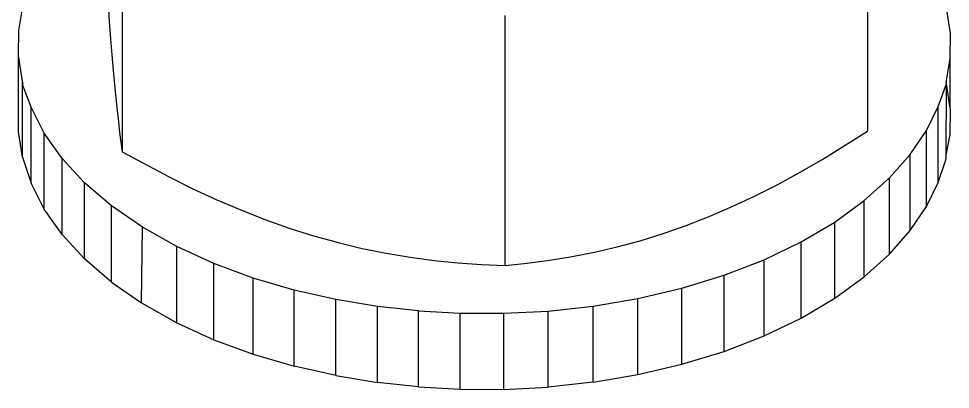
# Model space of a CAD drawing. Header units: millimetres. Extents: x 153 to 4750, y 92 to 3343.
# Drawn here: x 3666.36 to 3686.34, y 2001.92 to 2009.88 of the extents above; entities that cross this region are included whole.
import ezdxf

# ---------------------------------------------------------------- set-up
doc = ezdxf.new("R2010")
doc.units = ezdxf.units.MM

msp = doc.modelspace()

# ---------------------------------------------------------------- linework, layer by layer
for p, q in [((3684.562, 2012.603), (3684.562, 2007.46)), ((3668.58, 2012.385), (3668.58, 2007.02)), ((3666.364, 2009.62), (3666.451, 2010.137)), ((3668.277, 2010.197), (3668.304, 2009.813)), ((3686.342, 2009.557), (3686.257, 2010.108)), ((3676.791, 2004.576), (3676.791, 2009.942)), ((3668.304, 2009.813), (3668.332, 2009.447)), ((3666.359, 2009.083), (3666.364, 2009.62)), ((3686.337, 2009.021), (3686.342, 2009.557)), ((3668.332, 2009.447), (3668.36, 2009.1)), ((3668.36, 2009.1), (3668.388, 2008.772)), ((3666.359, 2007.45), (3666.359, 2009.083)), ((3666.444, 2008.533), (3666.359, 2009.083)), ((3686.257, 2008.546), (3686.337, 2009.021)), ((3686.337, 2007.957), (3686.337, 2009.021)), ((3668.388, 2008.772), (3668.416, 2008.463)), ((3666.444, 2008.462), (3666.444, 2008.533)), ((3666.451, 2008.504), (3666.444, 2008.462)), ((3686.25, 2008.504), (3686.257, 2008.546)), ((3686.257, 2008.475), (3686.25, 2008.504)), ((3686.257, 2008.475), (3686.257, 2008.546)), ((3666.444, 2006.9), (3666.444, 2008.462)), ((3666.626, 2007.976), (3666.444, 2008.462)), ((3668.416, 2008.463), (3668.444, 2008.174)), ((3686.083, 2007.994), (3686.257, 2008.475)), ((3686.25, 2006.948), (3686.257, 2008.475)), ((3686.337, 2007.957), (3686.257, 2008.475)), ((3668.444, 2008.174), (3668.472, 2007.907)), ((3666.626, 2006.343), (3666.626, 2007.976)), ((3666.908, 2007.421), (3666.626, 2007.976)), ((3668.472, 2007.907), (3668.499, 2007.66)), ((3685.828, 2007.477), (3686.083, 2007.994)), ((3686.083, 2006.361), (3686.083, 2007.994)), ((3686.342, 2007.924), (3686.337, 2007.957)), ((3686.337, 2007.388), (3686.342, 2007.924)), ((3668.499, 2007.66), (3668.526, 2007.43)), ((3666.444, 2006.9), (3666.359, 2007.45)), ((3666.908, 2005.788), (3666.908, 2007.421)), ((3667.291, 2006.876), (3666.908, 2007.421)), ((3668.526, 2007.43), (3668.58, 2007.02)), ((3683.605, 2006.863), (3684.562, 2007.46)), ((3685.479, 2006.963), (3685.828, 2007.477)), ((3685.828, 2005.844), (3685.828, 2007.477)), ((3686.25, 2006.948), (3686.337, 2007.388)), ((3668.58, 2007.02), (3669.589, 2006.478)), ((3685.035, 2006.457), (3685.479, 2006.963)), ((3685.479, 2005.33), (3685.479, 2006.963)), ((3686.25, 2006.871), (3686.25, 2006.948)), ((3666.444, 2006.9), (3666.626, 2006.343)), ((3667.291, 2005.243), (3667.291, 2006.876)), ((3667.774, 2006.352), (3667.291, 2006.876)), ((3683.123, 2006.584), (3683.605, 2006.863)), ((3686.083, 2006.361), (3686.25, 2006.871)), ((3682.639, 2006.32), (3683.123, 2006.584)), ((3666.908, 2005.788), (3666.626, 2006.343)), ((3667.774, 2004.719), (3667.774, 2006.352)), ((3668.351, 2005.856), (3667.774, 2006.352)), ((3669.589, 2006.478), (3670.098, 2006.227)), ((3682.153, 2006.073), (3682.639, 2006.32)), ((3684.495, 2005.97), (3685.035, 2006.457)), ((3685.035, 2004.824), (3685.035, 2006.457)), ((3685.828, 2005.844), (3686.083, 2006.361)), ((3670.098, 2006.227), (3670.609, 2005.99)), ((3670.609, 2005.99), (3671.124, 2005.77)), ((3681.663, 2005.842), (3682.153, 2006.073)), ((3683.863, 2005.509), (3684.495, 2005.97)), ((3684.495, 2004.337), (3684.495, 2005.97)), ((3667.291, 2005.243), (3666.908, 2005.788)), ((3668.351, 2004.223), (3668.351, 2005.856)), ((3669.013, 2005.398), (3668.351, 2005.856)), ((3671.124, 2005.77), (3671.641, 2005.566)), ((3681.172, 2005.629), (3681.663, 2005.842)), ((3685.479, 2005.33), (3685.828, 2005.844)), ((3671.641, 2005.566), (3672.162, 2005.381)), ((3680.677, 2005.435), (3681.043, 2005.579)), ((3681.043, 2005.579), (3681.172, 2005.629)), ((3683.145, 2005.084), (3683.863, 2005.509)), ((3683.863, 2003.876), (3683.863, 2005.509)), ((3668.994, 2003.778), (3669.013, 2005.398)), ((3669.75, 2004.983), (3669.013, 2005.398)), ((3672.162, 2005.381), (3672.297, 2005.338)), ((3672.297, 2005.338), (3672.686, 2005.215)), ((3680.244, 2005.285), (3680.677, 2005.435)), ((3685.035, 2004.824), (3685.479, 2005.33)), ((3667.774, 2004.719), (3667.291, 2005.243)), ((3672.686, 2005.215), (3673.141, 2005.09)), ((3679.198, 2004.976), (3679.688, 2005.109)), ((3679.688, 2005.109), (3680.181, 2005.262)), ((3680.181, 2005.262), (3680.244, 2005.285)), ((3669.75, 2003.35), (3669.75, 2004.983)), ((3670.548, 2004.618), (3669.75, 2004.983)), ((3673.141, 2005.09), (3673.209, 2005.069)), ((3673.209, 2005.069), (3673.728, 2004.945)), ((3673.728, 2004.945), (3674.245, 2004.84)), ((3678.711, 2004.863), (3679.198, 2004.976)), ((3682.351, 2004.702), (3683.145, 2005.084)), ((3683.145, 2003.451), (3683.145, 2005.084)), ((3668.351, 2004.223), (3667.774, 2004.719)), ((3674.245, 2004.84), (3674.759, 2004.755)), ((3674.759, 2004.755), (3675.271, 2004.687)), ((3677.746, 2004.69), (3678.228, 2004.768)), ((3678.228, 2004.768), (3678.711, 2004.863)), ((3684.495, 2004.337), (3685.035, 2004.824)), ((3670.548, 2002.985), (3670.548, 2004.618)), ((3671.392, 2004.307), (3670.548, 2004.618)), ((3675.271, 2004.687), (3675.78, 2004.636)), ((3675.78, 2004.636), (3676.287, 2004.599)), ((3676.287, 2004.599), (3676.791, 2004.576)), ((3676.791, 2004.576), (3677.268, 2004.626)), ((3677.268, 2004.626), (3677.746, 2004.69)), ((3681.493, 2004.368), (3682.351, 2004.702)), ((3682.351, 2003.069), (3682.351, 2004.702)), ((3671.392, 2002.674), (3671.392, 2004.307)), ((3672.267, 2004.05), (3671.392, 2004.307)), ((3680.584, 2004.09), (3681.493, 2004.368)), ((3681.493, 2002.735), (3681.493, 2004.368)), ((3683.863, 2003.876), (3684.495, 2004.337)), ((3668.351, 2004.223), (3668.994, 2003.778)), ((3672.267, 2002.417), (3672.267, 2004.05)), ((3673.159, 2003.849), (3672.267, 2004.05)), ((3679.641, 2003.868), (3680.584, 2004.09)), ((3680.584, 2002.457), (3680.584, 2004.09)), ((3668.994, 2003.778), (3669.541, 2003.468)), ((3673.159, 2002.216), (3673.159, 2003.849)), ((3674.053, 2003.701), (3673.159, 2003.849)), ((3677.715, 2003.601), (3678.68, 2003.706)), ((3678.68, 2003.706), (3679.641, 2003.868)), ((3678.68, 2002.073), (3678.68, 2003.706)), ((3679.641, 2002.235), (3679.641, 2003.868)), ((3683.145, 2003.451), (3683.863, 2003.876)), ((3674.937, 2003.605), (3674.053, 2003.701)), ((3674.053, 2002.068), (3674.053, 2003.701)), ((3674.937, 2001.972), (3674.937, 2003.605)), ((3674.937, 2003.605), (3675.832, 2003.555)), ((3675.832, 2003.555), (3676.762, 2003.552)), ((3675.832, 2001.922), (3675.832, 2003.555)), ((3676.762, 2003.552), (3677.715, 2003.601)), ((3676.762, 2001.919), (3676.762, 2003.552)), ((3677.715, 2001.968), (3677.715, 2003.601)), ((3669.541, 2003.468), (3669.75, 2003.35)), ((3669.75, 2003.35), (3670.548, 2002.985)), ((3682.351, 2003.069), (3683.145, 2003.451)), ((3670.548, 2002.985), (3671.392, 2002.674)), ((3681.493, 2002.735), (3682.351, 2003.069)), ((3680.584, 2002.457), (3681.493, 2002.735)), ((3671.392, 2002.674), (3672.267, 2002.417)), ((3673.159, 2002.216), (3672.267, 2002.417)), ((3679.641, 2002.235), (3680.584, 2002.457)), ((3673.159, 2002.216), (3674.053, 2002.068)), ((3678.68, 2002.073), (3679.641, 2002.235)), ((3674.937, 2001.972), (3674.053, 2002.068)), ((3674.937, 2001.972), (3675.832, 2001.922)), ((3675.832, 2001.922), (3676.762, 2001.919)), ((3676.762, 2001.919), (3677.715, 2001.968)), ((3678.68, 2002.073), (3677.715, 2001.968))]:
    msp.add_line(p, q)

doc.saveas('drawing.dxf')
